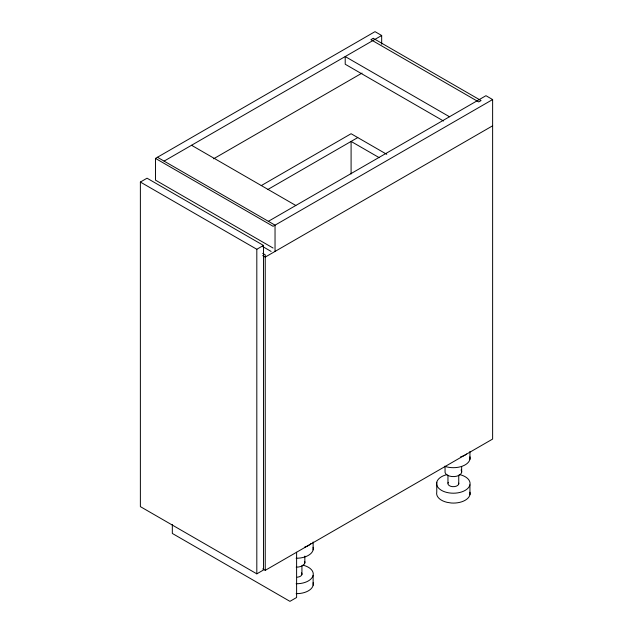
<?xml version="1.0" encoding="UTF-8"?>
<svg xmlns="http://www.w3.org/2000/svg" width="633" height="633" viewBox="0 0 633 633"><rect width="100%" height="100%" fill="white"/><g stroke="black" fill="none" stroke-linecap="round" stroke-linejoin="round"><path stroke-width="0.95" d="M273.084 248.033L155.473 180.128L155.473 158.4L375.013 31.65L381.675 35.495L381.675 44.247M164.097 161.114L381.675 35.495M140.376 182.051L147.046 178.205L263.478 245.43L263.478 570.001L256.816 573.846L140.376 506.629L140.376 182.051L256.816 249.275L263.478 245.43M213.582 158.796L362.052 73.08M261.223 185.619L351.093 133.729L386.771 154.325M267.886 189.465L357.764 137.575M268.376 221.321L485.954 95.702L492.624 99.555L492.624 439.065L265.243 570.341L262.742 568.901M492.624 99.555L273.084 226.298L155.473 158.4M492.624 125.809L265.243 257.085L262.687 255.605M449.501 116.757L345.214 56.551L345.214 64.242L443.511 120.998M379.254 157.68L351.093 141.428L351.093 173.996M191.538 145.273L295.817 205.48M157.435 157.269L275.038 225.166L275.038 251.428M262.6 246.506L271.122 251.428M262.687 253.342L265.243 254.822L265.243 570.341M469.939 451.416L469.939 459.321M469.939 484.838L469.939 494.713M461.647 466.537L461.647 472.432M458.743 475.146L458.743 483.968M447.958 475.288L447.958 483.129M445.054 466.228L445.054 471.142A8.364 4.827 0 0 0 454.423 476.578A8.364 4.827 0 0 0 461.085 469.947M436.762 482.259L436.762 492.134A16.727 9.661 0 0 0 447.001 502.325L451.218 502.998A16.68 9.63 0 0 0 469.939 492.189M313.129 541.959L313.129 549.855M313.129 575.373L313.129 585.248M304.837 556.091L304.837 562.966M301.933 565.68L301.933 574.503M296.608 552.237L296.608 597.505L289.938 601.35L172.326 533.445L172.326 524.591M256.816 249.275L256.816 573.846M459.724 474.615A16.727 9.661 0 0 1 466.64 489.412A16.727 9.661 0 0 1 440.101 489.444A16.727 9.661 0 0 1 446.922 474.631M458.743 483.145A5.436 3.141 0 0 1 452.627 486.658A5.436 3.141 0 0 1 448.33 482.346M469.939 456.797A16.727 9.661 0 0 1 462.454 466.133A16.727 9.661 0 0 1 444.627 466.276M466.616 454.043A16.727 9.661 0 0 1 460.579 456.868M302.906 565.158A16.727 9.661 0 0 1 312.908 576.07A16.727 9.661 0 0 1 296.141 583.745M301.561 572.889A5.436 3.141 0 0 1 297.265 577.193M304.837 561.7A8.364 4.827 0 0 1 296.197 567.144M313.129 547.331A16.727 9.661 0 0 1 296.141 558.227M313.121 582.724A16.68 9.63 0 0 1 296.141 593.643M311.017 543.533A16.727 9.661 0 0 1 304.544 547.173M373.248 38.328L370.898 39.681L478.706 101.929L481.056 100.568L373.248 38.328"/></g></svg>
